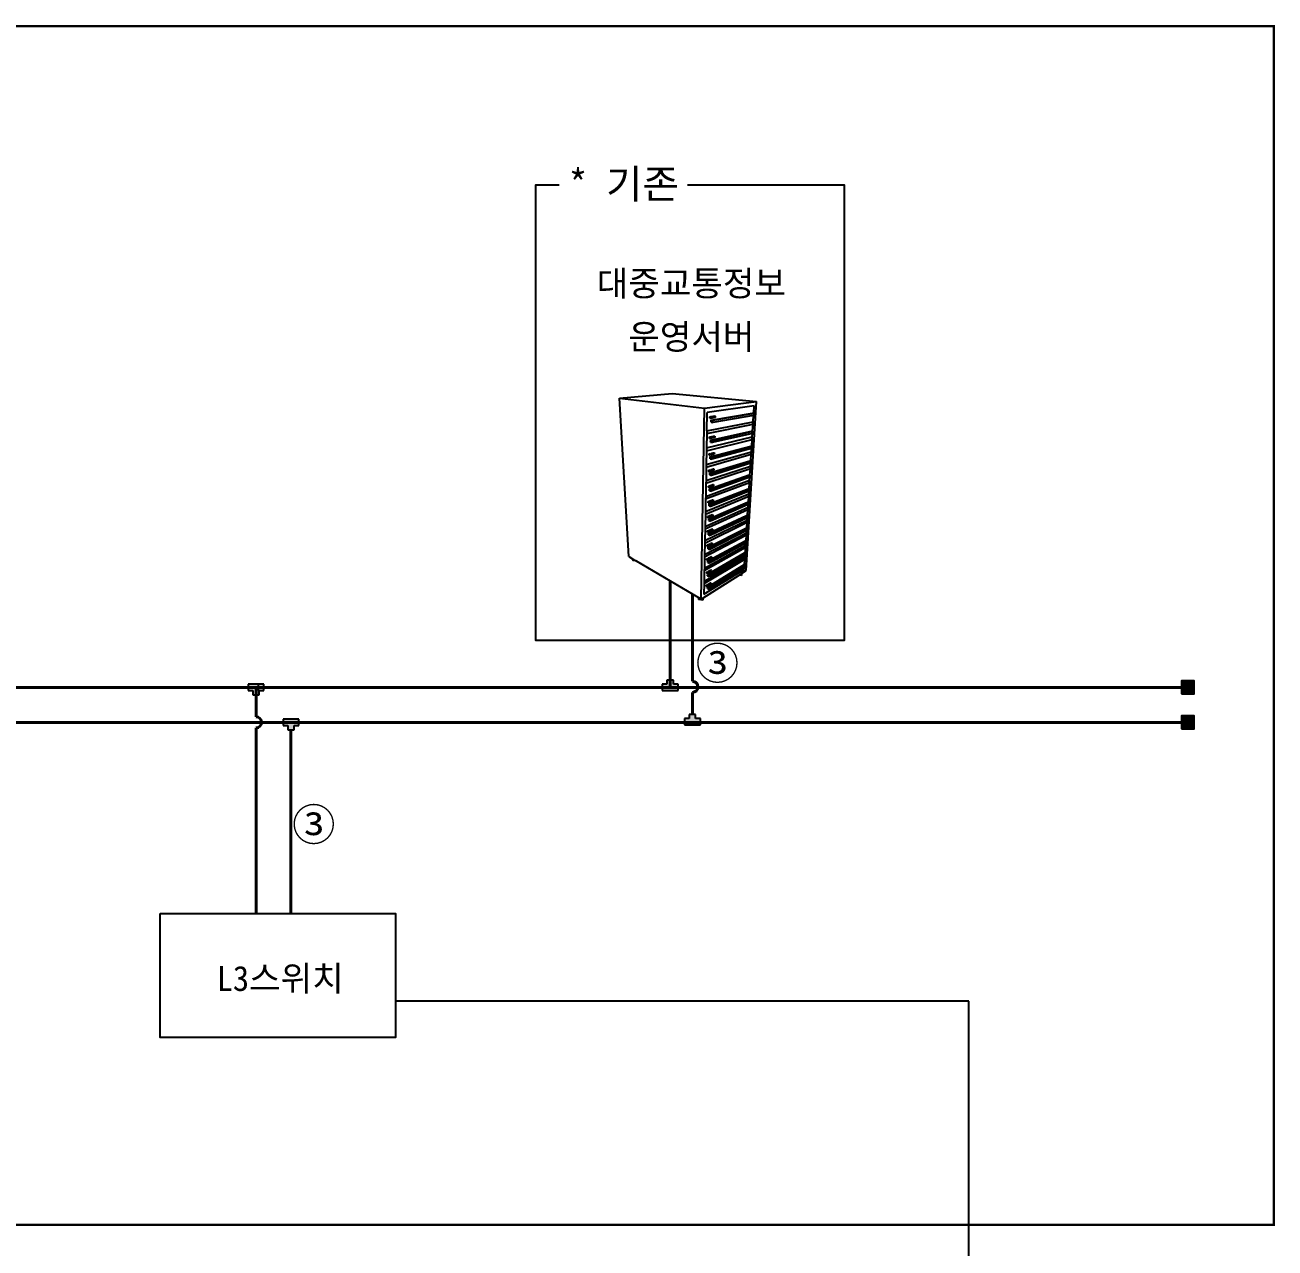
# Model space of a CAD drawing. Extents: x 36 to 402, y 15 to 266.
# Drawn here: x 267.5 to 357.6, y 173.2 to 261.4 of the extents above; entities that cross this region are included whole.
import ezdxf
from ezdxf.enums import TextEntityAlignment as Align

# ---------------------------------------------------------------- set-up
doc = ezdxf.new("R2010")
doc.units = 0
doc.header["$MEASUREMENT"] = 0
doc.layers.get('0').update_dxf_attribs({"linetype": 'CONTINUOUS'})
doc.layers.add('DETL', color=7, linetype='CONTINUOUS')
doc.layers.add('U-CITY-BORD-TEXT', color=7, linetype='CONTINUOUS')
doc.styles.add('HY해드라인M', font='')
doc.styles.get('HY해드라인M').set_extended_font_data('GulimChe')

# ---------------------------------------------------------------- blocks, each defined once
blk = doc.blocks.new('Server4')
for p, q in [((-1.265, 3.131), (-0.47, 3.2)), ((-1.126, 0.727), (-1.265, 3.131)), ((-1.265, 3.131), (0.02, 2.976)), ((-0.47, 3.2), (0.813, 3.081)), ((0.02, 2.976), (0.813, 3.081)), ((0.655, 0.514), (0.813, 3.081)), ((-0.027, 0.083), (0.02, 2.976)), ((0.059, 2.636), (0.064, 2.913)), ((0.775, 3.016), (0.064, 2.913)), ((0.104, 2.826), (0.105, 2.848)), ((0.105, 2.848), (0.12, 2.851)), ((0.105, 2.848), (0.113, 2.847)), ((0.113, 2.847), (0.128, 2.85)), ((0.113, 2.825), (0.113, 2.847)), ((0.12, 2.851), (0.128, 2.85)), ((0.123, 2.798), (0.752, 2.903)), ((0.128, 2.85), (0.127, 2.827)), ((0.134, 2.853), (0.149, 2.855)), ((0.134, 2.831), (0.134, 2.853)), ((0.134, 2.853), (0.143, 2.852)), ((0.142, 2.83), (0.143, 2.852)), ((0.143, 2.852), (0.157, 2.854)), ((0.766, 2.869), (0.147, 2.761)), ((0.148, 2.795), (0.777, 2.901)), ((0.149, 2.855), (0.157, 2.854)), ((0.157, 2.854), (0.157, 2.832)), ((0.163, 2.858), (0.178, 2.86)), ((0.163, 2.835), (0.163, 2.858)), ((0.163, 2.858), (0.172, 2.856)), ((0.171, 2.834), (0.172, 2.856)), ((0.172, 2.856), (0.186, 2.859)), ((0.178, 2.86), (0.186, 2.859)), ((0.186, 2.859), (0.185, 2.837)), ((0.752, 2.903), (0.768, 2.902)), ((0.76, 2.772), (0.766, 2.869)), ((0.775, 2.871), (0.766, 2.869)), ((0.768, 2.902), (0.775, 3.016)), ((0.768, 2.902), (0.777, 2.901)), ((0.777, 2.901), (0.775, 2.871)), ((0.058, 2.592), (0.758, 2.733)), ((0.059, 2.636), (0.76, 2.772)), ((0.104, 2.826), (0.113, 2.825)), ((0.127, 2.827), (0.113, 2.825)), ((0.122, 2.765), (0.123, 2.798)), ((0.122, 2.765), (0.147, 2.761)), ((0.123, 2.798), (0.148, 2.795)), ((0.134, 2.831), (0.142, 2.83)), ((0.157, 2.832), (0.142, 2.83)), ((0.147, 2.761), (0.148, 2.795)), ((0.163, 2.835), (0.171, 2.834)), ((0.185, 2.837), (0.171, 2.834)), ((0.751, 2.628), (0.758, 2.733)), ((0.758, 2.733), (0.76, 2.772)), ((0.053, 2.333), (0.744, 2.503)), ((0.058, 2.592), (0.054, 2.376)), ((0.054, 2.376), (0.746, 2.541)), ((0.059, 2.636), (0.058, 2.592)), ((0.098, 2.541), (0.113, 2.544)), ((0.098, 2.519), (0.098, 2.541)), ((0.098, 2.541), (0.106, 2.539)), ((0.098, 2.519), (0.106, 2.517)), ((0.106, 2.539), (0.121, 2.542)), ((0.106, 2.517), (0.106, 2.539)), ((0.12, 2.521), (0.106, 2.517)), ((0.113, 2.544), (0.121, 2.542)), ((0.115, 2.461), (0.116, 2.493)), ((0.116, 2.493), (0.736, 2.63)), ((0.116, 2.493), (0.14, 2.489)), ((0.121, 2.542), (0.12, 2.521)), ((0.127, 2.547), (0.141, 2.55)), ((0.127, 2.525), (0.127, 2.547)), ((0.127, 2.547), (0.135, 2.545)), ((0.127, 2.525), (0.135, 2.524)), ((0.135, 2.545), (0.15, 2.548)), ((0.135, 2.524), (0.135, 2.545)), ((0.149, 2.527), (0.135, 2.524)), ((0.14, 2.489), (0.76, 2.627)), ((0.75, 2.596), (0.14, 2.456)), ((0.14, 2.456), (0.14, 2.489)), ((0.141, 2.55), (0.15, 2.548)), ((0.15, 2.548), (0.149, 2.527)), ((0.155, 2.531), (0.156, 2.553)), ((0.155, 2.531), (0.163, 2.53)), ((0.156, 2.553), (0.17, 2.556)), ((0.156, 2.553), (0.164, 2.551)), ((0.163, 2.53), (0.164, 2.551)), ((0.178, 2.533), (0.163, 2.53)), ((0.164, 2.551), (0.178, 2.554)), ((0.17, 2.556), (0.178, 2.554)), ((0.178, 2.554), (0.178, 2.533)), ((0.736, 2.63), (0.751, 2.628)), ((0.738, 2.4), (0.744, 2.503)), ((0.744, 2.503), (0.746, 2.541)), ((0.746, 2.541), (0.75, 2.596)), ((0.758, 2.598), (0.75, 2.596)), ((0.751, 2.628), (0.76, 2.627)), ((0.76, 2.627), (0.758, 2.598)), ((0.048, 2.082), (0.731, 2.28)), ((0.053, 2.333), (0.049, 2.123)), ((0.049, 2.123), (0.733, 2.317)), ((0.054, 2.376), (0.053, 2.333)), ((0.092, 2.264), (0.093, 2.285)), ((0.093, 2.285), (0.107, 2.289)), ((0.093, 2.285), (0.101, 2.283)), ((0.1, 2.263), (0.101, 2.283)), ((0.101, 2.283), (0.115, 2.287)), ((0.107, 2.289), (0.115, 2.287)), ((0.11, 2.24), (0.723, 2.403)), ((0.115, 2.461), (0.14, 2.456)), ((0.115, 2.287), (0.115, 2.266)), ((0.121, 2.293), (0.135, 2.296)), ((0.121, 2.272), (0.121, 2.293)), ((0.121, 2.293), (0.129, 2.291)), ((0.129, 2.291), (0.144, 2.294)), ((0.129, 2.27), (0.129, 2.291)), ((0.134, 2.235), (0.746, 2.399)), ((0.736, 2.368), (0.134, 2.204)), ((0.135, 2.296), (0.144, 2.294)), ((0.144, 2.294), (0.143, 2.274)), ((0.149, 2.279), (0.15, 2.3)), ((0.149, 2.279), (0.157, 2.277)), ((0.15, 2.3), (0.164, 2.303)), ((0.15, 2.3), (0.158, 2.298)), ((0.157, 2.277), (0.158, 2.298)), ((0.171, 2.281), (0.157, 2.277)), ((0.158, 2.298), (0.172, 2.302)), ((0.164, 2.303), (0.172, 2.302)), ((0.172, 2.302), (0.171, 2.281)), ((0.723, 2.403), (0.738, 2.4)), ((0.725, 2.178), (0.731, 2.28)), ((0.731, 2.28), (0.733, 2.317)), ((0.733, 2.317), (0.736, 2.368)), ((0.745, 2.37), (0.736, 2.368)), ((0.738, 2.4), (0.746, 2.399)), ((0.746, 2.399), (0.745, 2.37)), ((0.045, 1.879), (0.72, 2.099)), ((0.049, 2.123), (0.048, 2.082)), ((0.092, 2.264), (0.1, 2.263)), ((0.115, 2.266), (0.1, 2.263)), ((0.105, 1.995), (0.71, 2.182)), ((0.11, 2.209), (0.11, 2.24)), ((0.11, 2.24), (0.134, 2.235)), ((0.11, 2.209), (0.134, 2.204)), ((0.121, 2.272), (0.129, 2.27)), ((0.128, 1.988), (0.733, 2.177)), ((0.723, 2.146), (0.128, 1.958)), ((0.143, 2.274), (0.129, 2.27)), ((0.134, 2.204), (0.134, 2.235)), ((0.71, 2.182), (0.725, 2.178)), ((0.718, 2.063), (0.72, 2.099)), ((0.72, 2.099), (0.723, 2.146)), ((0.731, 2.149), (0.723, 2.146)), ((0.725, 2.178), (0.733, 2.177)), ((0.733, 2.177), (0.731, 2.149)), ((0.044, 1.839), (0.718, 2.063)), ((0.048, 2.082), (0.045, 1.879)), ((0.087, 2.017), (0.088, 2.038)), ((0.087, 2.017), (0.095, 2.015)), ((0.088, 2.038), (0.102, 2.042)), ((0.088, 2.038), (0.096, 2.036)), ((0.095, 2.015), (0.096, 2.036)), ((0.109, 2.02), (0.095, 2.015)), ((0.096, 2.036), (0.11, 2.04)), ((0.099, 1.757), (0.697, 1.966)), ((0.102, 2.042), (0.11, 2.04)), ((0.104, 1.965), (0.105, 1.995)), ((0.104, 1.965), (0.128, 1.958)), ((0.105, 1.995), (0.128, 1.988)), ((0.11, 2.04), (0.109, 2.02)), ((0.115, 2.026), (0.116, 2.046)), ((0.115, 2.026), (0.123, 2.024)), ((0.116, 2.046), (0.13, 2.05)), ((0.116, 2.046), (0.124, 2.044)), ((0.71, 1.931), (0.122, 1.72)), ((0.123, 2.024), (0.124, 2.044)), ((0.137, 2.028), (0.123, 2.024)), ((0.123, 1.749), (0.72, 1.96)), ((0.124, 2.044), (0.138, 2.048)), ((0.128, 1.958), (0.128, 1.988)), ((0.13, 2.05), (0.138, 2.048)), ((0.138, 2.048), (0.137, 2.028)), ((0.143, 2.034), (0.144, 2.054)), ((0.143, 2.034), (0.151, 2.032)), ((0.144, 2.054), (0.157, 2.059)), ((0.144, 2.054), (0.151, 2.052)), ((0.151, 2.052), (0.165, 2.057)), ((0.151, 2.032), (0.151, 2.052)), ((0.165, 2.036), (0.151, 2.032)), ((0.157, 2.059), (0.165, 2.057)), ((0.165, 2.057), (0.165, 2.036)), ((0.697, 1.966), (0.712, 1.963)), ((0.707, 1.886), (0.71, 1.931)), ((0.718, 1.934), (0.71, 1.931)), ((0.712, 1.963), (0.718, 2.063)), ((0.712, 1.963), (0.72, 1.96)), ((0.72, 1.96), (0.718, 1.934)), ((0.039, 1.602), (0.705, 1.851)), ((0.04, 1.641), (0.707, 1.886)), ((0.044, 1.839), (0.04, 1.641)), ((0.045, 1.879), (0.044, 1.839)), ((0.082, 1.778), (0.083, 1.797)), ((0.082, 1.778), (0.09, 1.775)), ((0.083, 1.797), (0.096, 1.802)), ((0.083, 1.797), (0.09, 1.795)), ((0.09, 1.795), (0.104, 1.8)), ((0.09, 1.775), (0.09, 1.795)), ((0.104, 1.78), (0.09, 1.775)), ((0.094, 1.525), (0.685, 1.756)), ((0.096, 1.802), (0.104, 1.8)), ((0.099, 1.727), (0.099, 1.757)), ((0.099, 1.757), (0.123, 1.749)), ((0.099, 1.727), (0.122, 1.72)), ((0.104, 1.8), (0.104, 1.78)), ((0.11, 1.807), (0.124, 1.812)), ((0.11, 1.787), (0.11, 1.807)), ((0.11, 1.807), (0.118, 1.804)), ((0.11, 1.787), (0.118, 1.785)), ((0.117, 1.517), (0.707, 1.75)), ((0.697, 1.721), (0.117, 1.489)), ((0.118, 1.804), (0.132, 1.809)), ((0.118, 1.785), (0.118, 1.804)), ((0.131, 1.79), (0.118, 1.785)), ((0.122, 1.72), (0.123, 1.749)), ((0.124, 1.812), (0.132, 1.809)), ((0.132, 1.809), (0.131, 1.79)), ((0.137, 1.797), (0.138, 1.816)), ((0.137, 1.797), (0.145, 1.794)), ((0.138, 1.816), (0.151, 1.821)), ((0.138, 1.816), (0.145, 1.814)), ((0.145, 1.814), (0.159, 1.819)), ((0.145, 1.794), (0.145, 1.814)), ((0.159, 1.799), (0.145, 1.794)), ((0.151, 1.821), (0.159, 1.819)), ((0.159, 1.819), (0.159, 1.799)), ((0.685, 1.756), (0.699, 1.752)), ((0.695, 1.679), (0.697, 1.721)), ((0.706, 1.724), (0.697, 1.721)), ((0.699, 1.752), (0.705, 1.851)), ((0.699, 1.752), (0.707, 1.75)), ((0.705, 1.851), (0.707, 1.886)), ((0.707, 1.75), (0.706, 1.724)), ((0.035, 1.373), (0.693, 1.645)), ((0.036, 1.411), (0.695, 1.679)), ((0.039, 1.602), (0.036, 1.411)), ((0.04, 1.641), (0.039, 1.602)), ((0.077, 1.545), (0.078, 1.564)), ((0.077, 1.545), (0.085, 1.542)), ((0.078, 1.564), (0.091, 1.569)), ((0.078, 1.564), (0.085, 1.561)), ((0.085, 1.561), (0.099, 1.567)), ((0.085, 1.542), (0.085, 1.561)), ((0.099, 1.548), (0.085, 1.542)), ((0.089, 1.301), (0.673, 1.552)), ((0.091, 1.569), (0.099, 1.567)), ((0.094, 1.497), (0.094, 1.525)), ((0.094, 1.525), (0.117, 1.517)), ((0.099, 1.567), (0.099, 1.548)), ((0.105, 1.574), (0.119, 1.58)), ((0.105, 1.555), (0.105, 1.574)), ((0.105, 1.574), (0.113, 1.572)), ((0.105, 1.555), (0.112, 1.553)), ((0.112, 1.553), (0.113, 1.572)), ((0.126, 1.558), (0.112, 1.553)), ((0.112, 1.292), (0.695, 1.545)), ((0.113, 1.572), (0.126, 1.577)), ((0.117, 1.489), (0.117, 1.517)), ((0.119, 1.58), (0.126, 1.577)), ((0.126, 1.577), (0.126, 1.558)), ((0.132, 1.585), (0.145, 1.59)), ((0.132, 1.566), (0.132, 1.585)), ((0.132, 1.585), (0.14, 1.582)), ((0.132, 1.566), (0.139, 1.563)), ((0.139, 1.563), (0.14, 1.582)), ((0.153, 1.568), (0.139, 1.563)), ((0.14, 1.582), (0.153, 1.587)), ((0.145, 1.59), (0.153, 1.587)), ((0.153, 1.587), (0.153, 1.568)), ((0.673, 1.552), (0.687, 1.547)), ((0.694, 1.519), (0.685, 1.516)), ((0.687, 1.547), (0.693, 1.645)), ((0.687, 1.547), (0.695, 1.545)), ((0.693, 1.645), (0.695, 1.679)), ((0.695, 1.545), (0.694, 1.519)), ((0.031, 1.15), (0.681, 1.444)), ((0.032, 1.186), (0.683, 1.477)), ((0.035, 1.373), (0.032, 1.186)), ((0.036, 1.411), (0.035, 1.373)), ((0.072, 1.319), (0.073, 1.337)), ((0.073, 1.337), (0.086, 1.343)), ((0.073, 1.337), (0.08, 1.334)), ((0.08, 1.334), (0.094, 1.34)), ((0.08, 1.316), (0.08, 1.334)), ((0.084, 1.082), (0.661, 1.352)), ((0.086, 1.343), (0.094, 1.34)), ((0.094, 1.497), (0.117, 1.489)), ((0.094, 1.34), (0.094, 1.322)), ((0.099, 1.33), (0.1, 1.349)), ((0.099, 1.33), (0.107, 1.327)), ((0.1, 1.349), (0.113, 1.354)), ((0.1, 1.349), (0.107, 1.346)), ((0.107, 1.346), (0.121, 1.352)), ((0.107, 1.327), (0.107, 1.346)), ((0.107, 1.073), (0.683, 1.345)), ((0.12, 1.333), (0.107, 1.327)), ((0.685, 1.516), (0.111, 1.264)), ((0.113, 1.354), (0.121, 1.352)), ((0.121, 1.352), (0.12, 1.333)), ((0.126, 1.36), (0.14, 1.366)), ((0.126, 1.342), (0.126, 1.36)), ((0.126, 1.36), (0.134, 1.357)), ((0.126, 1.342), (0.134, 1.339)), ((0.134, 1.357), (0.147, 1.363)), ((0.134, 1.339), (0.134, 1.357)), ((0.147, 1.344), (0.134, 1.339)), ((0.14, 1.366), (0.147, 1.363)), ((0.147, 1.363), (0.147, 1.344)), ((0.661, 1.352), (0.675, 1.347)), ((0.675, 1.347), (0.681, 1.444)), ((0.675, 1.347), (0.683, 1.345)), ((0.681, 1.444), (0.683, 1.477)), ((0.683, 1.345), (0.682, 1.32)), ((0.683, 1.477), (0.685, 1.516)), ((0.027, 0.933), (0.669, 1.248)), ((0.028, 0.969), (0.671, 1.28)), ((0.031, 1.15), (0.028, 0.969)), ((0.032, 1.186), (0.031, 1.15)), ((0.072, 1.319), (0.08, 1.316)), ((0.094, 1.322), (0.08, 1.316)), ((0.08, 0.87), (0.65, 1.158)), ((0.089, 1.273), (0.089, 1.301)), ((0.089, 1.301), (0.112, 1.292)), ((0.089, 1.273), (0.111, 1.264)), ((0.102, 0.86), (0.671, 1.15)), ((0.673, 1.316), (0.106, 1.046)), ((0.111, 1.264), (0.112, 1.292)), ((0.121, 1.141), (0.134, 1.147)), ((0.121, 1.123), (0.121, 1.141)), ((0.121, 1.141), (0.129, 1.138)), ((0.128, 1.12), (0.129, 1.138)), ((0.129, 1.138), (0.142, 1.144)), ((0.134, 1.147), (0.142, 1.144)), ((0.142, 1.144), (0.141, 1.127)), ((0.65, 1.158), (0.663, 1.153)), ((0.663, 1.153), (0.669, 1.248)), ((0.663, 1.153), (0.671, 1.15)), ((0.669, 1.248), (0.671, 1.28)), ((0.671, 1.15), (0.67, 1.126)), ((0.671, 1.28), (0.673, 1.316)), ((0.682, 1.32), (0.673, 1.316)), ((0.023, 0.722), (0.658, 1.056)), ((0.024, 0.757), (0.66, 1.088)), ((0.028, 0.969), (0.027, 0.933)), ((0.068, 1.117), (0.082, 1.123)), ((0.068, 1.099), (0.068, 1.117)), ((0.068, 1.117), (0.076, 1.114)), ((0.068, 1.099), (0.075, 1.096)), ((0.075, 1.096), (0.076, 1.114)), ((0.089, 1.102), (0.075, 1.096)), ((0.075, 0.663), (0.639, 0.968)), ((0.076, 1.114), (0.089, 1.12)), ((0.082, 1.123), (0.089, 1.12)), ((0.084, 1.055), (0.084, 1.082)), ((0.084, 1.082), (0.107, 1.073)), ((0.084, 1.055), (0.106, 1.046)), ((0.089, 1.12), (0.089, 1.102)), ((0.094, 1.111), (0.095, 1.129)), ((0.094, 1.111), (0.102, 1.108)), ((0.095, 1.129), (0.108, 1.135)), ((0.095, 1.129), (0.102, 1.126)), ((0.097, 0.652), (0.66, 0.96)), ((0.662, 1.121), (0.101, 0.833)), ((0.102, 1.126), (0.115, 1.132)), ((0.102, 1.108), (0.102, 1.126)), ((0.115, 1.114), (0.102, 1.108)), ((0.106, 1.046), (0.107, 1.073)), ((0.108, 1.135), (0.115, 1.132)), ((0.115, 1.132), (0.115, 1.114)), ((0.121, 1.123), (0.128, 1.12)), ((0.141, 1.127), (0.128, 1.12)), ((0.639, 0.968), (0.652, 0.963)), ((0.652, 0.963), (0.658, 1.056)), ((0.652, 0.963), (0.66, 0.96)), ((0.658, 1.056), (0.66, 1.088)), ((0.66, 0.96), (0.658, 0.936)), ((0.66, 1.088), (0.662, 1.121)), ((0.67, 1.126), (0.662, 1.121)), ((0.019, 0.517), (0.647, 0.87)), ((0.02, 0.551), (0.648, 0.9)), ((0.027, 0.933), (0.024, 0.757)), ((0.063, 0.885), (0.064, 0.903)), ((0.063, 0.885), (0.071, 0.882)), ((0.064, 0.903), (0.077, 0.909)), ((0.064, 0.903), (0.071, 0.9)), ((0.071, 0.9), (0.084, 0.906)), ((0.071, 0.882), (0.071, 0.9)), ((0.084, 0.889), (0.071, 0.882)), ((0.071, 0.462), (0.628, 0.783)), ((0.077, 0.909), (0.084, 0.906)), ((0.079, 0.843), (0.08, 0.87)), ((0.079, 0.843), (0.101, 0.833)), ((0.08, 0.87), (0.102, 0.86)), ((0.084, 0.906), (0.084, 0.889)), ((0.09, 0.916), (0.103, 0.922)), ((0.09, 0.898), (0.09, 0.916)), ((0.09, 0.916), (0.097, 0.913)), ((0.09, 0.898), (0.097, 0.895)), ((0.092, 0.451), (0.649, 0.774)), ((0.65, 0.932), (0.096, 0.627)), ((0.097, 0.913), (0.11, 0.919)), ((0.097, 0.895), (0.097, 0.913)), ((0.11, 0.902), (0.097, 0.895)), ((0.101, 0.833), (0.102, 0.86)), ((0.103, 0.922), (0.11, 0.919)), ((0.11, 0.919), (0.11, 0.902)), ((0.115, 0.911), (0.116, 0.929)), ((0.115, 0.911), (0.123, 0.908)), ((0.116, 0.929), (0.129, 0.935)), ((0.116, 0.929), (0.123, 0.926)), ((0.123, 0.926), (0.136, 0.932)), ((0.123, 0.908), (0.123, 0.926)), ((0.136, 0.915), (0.123, 0.908)), ((0.129, 0.935), (0.136, 0.932)), ((0.136, 0.932), (0.136, 0.915)), ((0.628, 0.783), (0.641, 0.777)), ((0.641, 0.777), (0.647, 0.87)), ((0.641, 0.777), (0.649, 0.774)), ((0.647, 0.87), (0.648, 0.9)), ((0.649, 0.774), (0.647, 0.751)), ((0.648, 0.9), (0.65, 0.932)), ((0.658, 0.936), (0.65, 0.932)), ((-1.126, 0.727), (-1.068, 0.693)), ((-1.068, 0.693), (-1.066, 0.668)), ((-1.068, 0.693), (-1.016, 0.663)), ((-1.016, 0.661), (-1.066, 0.668)), ((-1.016, 0.663), (-1.016, 0.661)), ((-1.016, 0.663), (-0.067, 0.107)), ((0.015, 0.318), (0.636, 0.687)), ((0.016, 0.351), (0.638, 0.718)), ((0.023, 0.722), (0.02, 0.551)), ((0.024, 0.757), (0.023, 0.722)), ((0.059, 0.695), (0.072, 0.701)), ((0.059, 0.677), (0.059, 0.695)), ((0.059, 0.695), (0.067, 0.691)), ((0.059, 0.677), (0.066, 0.674)), ((0.066, 0.674), (0.067, 0.691)), ((0.079, 0.681), (0.066, 0.674)), ((0.066, 0.266), (0.617, 0.602)), ((0.067, 0.691), (0.079, 0.698)), ((0.072, 0.701), (0.079, 0.698)), ((0.075, 0.637), (0.075, 0.663)), ((0.075, 0.663), (0.097, 0.652)), ((0.075, 0.637), (0.096, 0.627)), ((0.079, 0.698), (0.079, 0.681)), ((0.085, 0.708), (0.098, 0.715)), ((0.085, 0.691), (0.085, 0.708)), ((0.085, 0.708), (0.092, 0.705)), ((0.085, 0.691), (0.092, 0.688)), ((0.087, 0.254), (0.638, 0.593)), ((0.639, 0.746), (0.091, 0.426)), ((0.092, 0.705), (0.105, 0.712)), ((0.092, 0.688), (0.092, 0.705)), ((0.105, 0.695), (0.092, 0.688)), ((0.096, 0.627), (0.097, 0.652)), ((0.098, 0.715), (0.105, 0.712)), ((0.105, 0.712), (0.105, 0.695)), ((0.11, 0.705), (0.111, 0.722)), ((0.11, 0.705), (0.118, 0.702)), ((0.111, 0.722), (0.124, 0.729)), ((0.111, 0.722), (0.118, 0.719)), ((0.118, 0.719), (0.131, 0.726)), ((0.118, 0.702), (0.118, 0.719)), ((0.13, 0.709), (0.118, 0.702)), ((0.124, 0.729), (0.131, 0.726)), ((0.131, 0.726), (0.13, 0.709)), ((0.617, 0.602), (0.63, 0.596)), ((0.636, 0.571), (0.628, 0.566)), ((0.63, 0.596), (0.636, 0.687)), ((0.63, 0.596), (0.638, 0.593)), ((0.636, 0.687), (0.638, 0.718)), ((0.638, 0.593), (0.636, 0.571)), ((0.638, 0.718), (0.639, 0.746)), ((0.647, 0.751), (0.639, 0.746)), ((-0.004, 0.098), (0.55, 0.448)), ((0.012, 0.156), (0.627, 0.539)), ((0.019, 0.517), (0.016, 0.351)), ((0.02, 0.551), (0.019, 0.517)), ((0.055, 0.492), (0.068, 0.499)), ((0.055, 0.475), (0.055, 0.492)), ((0.055, 0.492), (0.062, 0.488)), ((0.055, 0.475), (0.062, 0.472)), ((0.062, 0.488), (0.075, 0.496)), ((0.062, 0.472), (0.062, 0.488)), ((0.075, 0.479), (0.062, 0.472)), ((0.068, 0.499), (0.075, 0.496)), ((0.07, 0.437), (0.071, 0.462)), ((0.07, 0.437), (0.091, 0.426)), ((0.071, 0.462), (0.092, 0.451)), ((0.075, 0.496), (0.075, 0.479)), ((0.08, 0.49), (0.081, 0.506)), ((0.08, 0.49), (0.087, 0.486)), ((0.081, 0.506), (0.093, 0.514)), ((0.081, 0.506), (0.088, 0.503)), ((0.628, 0.566), (0.087, 0.23)), ((0.087, 0.486), (0.088, 0.503)), ((0.1, 0.494), (0.087, 0.486)), ((0.088, 0.503), (0.1, 0.51)), ((0.091, 0.426), (0.092, 0.451)), ((0.093, 0.514), (0.1, 0.51)), ((0.1, 0.51), (0.1, 0.494)), ((0.105, 0.504), (0.106, 0.521)), ((0.105, 0.504), (0.113, 0.501)), ((0.106, 0.521), (0.118, 0.528)), ((0.106, 0.521), (0.113, 0.517)), ((0.113, 0.517), (0.126, 0.524)), ((0.113, 0.501), (0.113, 0.517)), ((0.125, 0.508), (0.113, 0.501)), ((0.118, 0.528), (0.126, 0.524)), ((0.126, 0.524), (0.125, 0.508)), ((0.55, 0.448), (0.585, 0.47)), ((0.584, 0.443), (0.55, 0.448)), ((0.585, 0.47), (0.584, 0.443)), ((0.585, 0.47), (0.655, 0.514)), ((0.627, 0.539), (0.628, 0.566)), ((0.015, 0.318), (0.012, 0.156)), ((0.016, 0.351), (0.015, 0.318)), ((0.05, 0.278), (0.051, 0.295)), ((0.05, 0.278), (0.057, 0.275)), ((0.051, 0.295), (0.063, 0.302)), ((0.051, 0.295), (0.058, 0.291)), ((0.057, 0.275), (0.058, 0.291)), ((0.07, 0.282), (0.057, 0.275)), ((0.058, 0.291), (0.07, 0.298)), ((0.063, 0.302), (0.07, 0.298)), ((0.066, 0.242), (0.066, 0.266)), ((0.066, 0.266), (0.087, 0.254)), ((0.066, 0.242), (0.087, 0.23)), ((0.07, 0.298), (0.07, 0.282)), ((0.076, 0.31), (0.089, 0.317)), ((0.076, 0.294), (0.076, 0.31)), ((0.076, 0.31), (0.083, 0.306)), ((0.076, 0.294), (0.083, 0.29)), ((0.083, 0.306), (0.096, 0.314)), ((0.083, 0.29), (0.083, 0.306)), ((0.095, 0.298), (0.083, 0.29)), ((0.087, 0.23), (0.087, 0.254)), ((0.089, 0.317), (0.096, 0.314)), ((0.096, 0.314), (0.095, 0.298)), ((0.101, 0.325), (0.114, 0.332)), ((0.101, 0.309), (0.101, 0.325)), ((0.101, 0.325), (0.108, 0.321)), ((0.101, 0.309), (0.108, 0.305)), ((0.108, 0.321), (0.121, 0.329)), ((0.108, 0.305), (0.108, 0.321)), ((0.12, 0.313), (0.108, 0.305)), ((0.114, 0.332), (0.121, 0.329)), ((0.121, 0.329), (0.12, 0.313)), ((-0.067, 0.107), (-0.067, 0.079)), ((-0.067, 0.107), (-0.027, 0.083)), ((-0.005, 0.068), (-0.067, 0.079)), ((-0.027, 0.083), (-0.004, 0.098)), ((-0.004, 0.098), (-0.005, 0.068))]:
    blk.add_line(p, q)

msp = doc.modelspace()

# ---------------------------------------------------------------- hatches: boundary and pattern name
at = {"layer": 'DETL'}
h = msp.add_hatch(color=256, dxfattribs=at)
h.paths.add_polyline_path([(284.364, 213.385), (284.709, 213.385), (284.709, 213.615), (283.56, 213.615), (283.56, 213.385), (283.905, 213.385), (283.905, 213.087), (284.364, 213.087)])
h.paths.add_polyline_path([(283.56, 213.844), (283.56, 213.615), (284.709, 213.615), (284.709, 213.844)])
h = msp.add_hatch(color=256, dxfattribs=at)
h.paths.add_polyline_path([(313.757, 213.844), (313.413, 213.844), (313.413, 213.615), (314.561, 213.615), (314.561, 213.844), (314.217, 213.844), (314.217, 214.142), (313.757, 214.142)])
h.paths.add_polyline_path([(314.561, 213.385), (314.561, 213.615), (313.413, 213.615), (313.413, 213.385)])
h = msp.add_hatch(color=256, dxfattribs=at)
h.paths.add_polyline_path([(286.886, 210.864), (287.23, 210.864), (287.23, 211.093), (286.082, 211.093), (286.082, 210.864), (286.426, 210.864), (286.426, 210.566), (286.886, 210.566)])
h.paths.add_polyline_path([(286.082, 211.323), (286.082, 211.093), (287.23, 211.093), (287.23, 211.323)])
h = msp.add_hatch(color=256, dxfattribs=at)
h.paths.add_polyline_path([(315.358, 211.365), (315.014, 211.365), (315.014, 211.136), (316.162, 211.136), (316.162, 211.365), (315.818, 211.365), (315.818, 211.663), (315.358, 211.663)])
h.paths.add_polyline_path([(316.162, 210.906), (316.162, 211.136), (315.014, 211.136), (315.014, 210.906)])

# ---------------------------------------------------------------- linework, layer by layer
at = {"color": 1, "lineweight": 40, "ltscale": 0.05}
for p, q in [((284.135, 210.692), (284.135, 197.313)), ((286.656, 210.566), (286.656, 197.313))]:
    msp.add_line(p, q, dxfattribs=at)
at = {"color": 1}
for p, q in [((335.514, 190.991), (294.2, 190.991)), ((335.514, 118.757), (335.514, 190.991))]:
    msp.add_line(p, q, dxfattribs=at)
at = {"color": 1, "lineweight": 40, "ltscale": 0.05}
for points in [[(313.987, 221.292), (313.987, 213.615)], [(315.588, 220.355), (315.588, 214.054)], [(225.403, 213.615), (350.836, 213.615)], [(284.135, 213.615), (284.135, 211.495)], [(315.588, 213.252), (315.588, 211.663)], [(315.588, 213.252), (315.588, 211.663)], [(225.403, 211.093), (350.836, 211.093)]]:
    msp.add_lwpolyline(points, dxfattribs=at)
msp.add_lwpolyline([(277.223, 197.313), (294.2, 197.313), (294.2, 188.377), (277.223, 188.377)], close=True)
for centre in [(315.588, 213.653), (284.135, 211.093)]:
    msp.add_arc(centre, 0.401, 270, 90, dxfattribs=at)
at = {"layer": 'DETL'}
for p, q in [((284.709, 213.844), (283.56, 213.844)), ((283.56, 213.844), (283.56, 213.385)), ((284.709, 213.615), (283.56, 213.615)), ((284.293, 213.844), (284.293, 213.385)), ((284.709, 213.385), (284.709, 213.844)), ((313.413, 213.844), (313.413, 213.385)), ((313.757, 213.844), (313.413, 213.844)), ((313.413, 213.615), (314.561, 213.615)), ((314.217, 214.142), (313.757, 214.142)), ((313.757, 214.142), (313.757, 213.844)), ((314.217, 213.844), (314.217, 214.142)), ((314.561, 213.844), (314.217, 213.844)), ((314.561, 213.385), (314.561, 213.844)), ((283.56, 213.385), (283.905, 213.385)), ((283.905, 213.385), (283.905, 213.087)), ((283.905, 213.087), (284.364, 213.087)), ((284.364, 213.385), (284.709, 213.385)), ((284.364, 213.087), (284.364, 213.385)), ((313.413, 213.385), (314.561, 213.385)), ((287.23, 211.323), (286.082, 211.323)), ((286.082, 211.323), (286.082, 210.864)), ((287.23, 211.093), (286.082, 211.093)), ((286.082, 210.864), (286.426, 210.864)), ((286.426, 210.864), (286.426, 210.566)), ((286.886, 210.864), (287.23, 210.864)), ((286.886, 210.566), (286.886, 210.864)), ((287.23, 210.864), (287.23, 211.323)), ((315.014, 211.365), (315.014, 210.906)), ((315.358, 211.365), (315.014, 211.365)), ((315.014, 211.136), (316.162, 211.136)), ((315.014, 210.906), (316.162, 210.906)), ((315.818, 211.663), (315.358, 211.663)), ((315.358, 211.663), (315.358, 211.365)), ((315.818, 211.365), (315.818, 211.663)), ((316.162, 211.365), (315.818, 211.365)), ((316.162, 210.906), (316.162, 211.365)), ((286.426, 210.566), (286.886, 210.566))]:
    msp.add_line(p, q, dxfattribs=at)
msp.add_lwpolyline([(315.229, 249.84), (326.537, 249.84), (326.537, 217.004), (304.303, 217.004), (304.303, 249.84), (305.978, 249.84)], dxfattribs=at)
for points in [[(350.836, 213.151), (351.763, 213.151), (351.763, 214.078), (350.836, 214.078)], [(350.836, 210.63), (351.763, 210.63), (351.763, 211.557), (350.836, 211.557)]]:
    msp.add_lwpolyline(points, close=True, dxfattribs=at)
for points in [[(350.836, 214.078), (351.763, 214.078), (350.836, 213.151), (351.763, 213.151)], [(350.836, 211.557), (351.763, 211.557), (350.836, 210.63), (351.763, 210.63)]]:
    msp.add_solid(points, dxfattribs=at)
at = {"layer": 'U-CITY-BORD-TEXT', "const_width": 0.165}
msp.add_lwpolyline([(357.496, 261.269), (357.496, 174.89), (211.086, 174.89), (211.086, 261.269), (357.496, 261.269)], close=True, dxfattribs=at)

# ---------------------------------------------------------------- block references
at = {"layer": 'DETL', "xscale": 4.752624290844727, "yscale": 4.752624290844727, "zscale": 4.752624290844727}
msp.add_blockref('Server4', (316.355, 219.584), dxfattribs=at)

# ---------------------------------------------------------------- texts
at = {"style": 'HY해드라인M'}
for p in [(317.391, 215.347), (288.298, 203.725)]:
    msp.add_text('③', height=2.298, dxfattribs=at).set_placement(p, align=Align.MIDDLE_CENTER)
at = {"layer": 'DETL', "color": 3, "style": 'HY해드라인M'}
for s, height, p in [('* 기존', 2.0904, (310.639, 249.892)), ('대중교통정보', 1.8105, (315.512, 242.735)), ('운영서버', 1.8105, (315.512, 238.884)), ('L3스위치', 1.8105, (285.876, 192.641))]:
    msp.add_text(s, height=height, dxfattribs=at).set_placement(p, align=Align.MIDDLE_CENTER)

doc.saveas('drawing.dxf')
